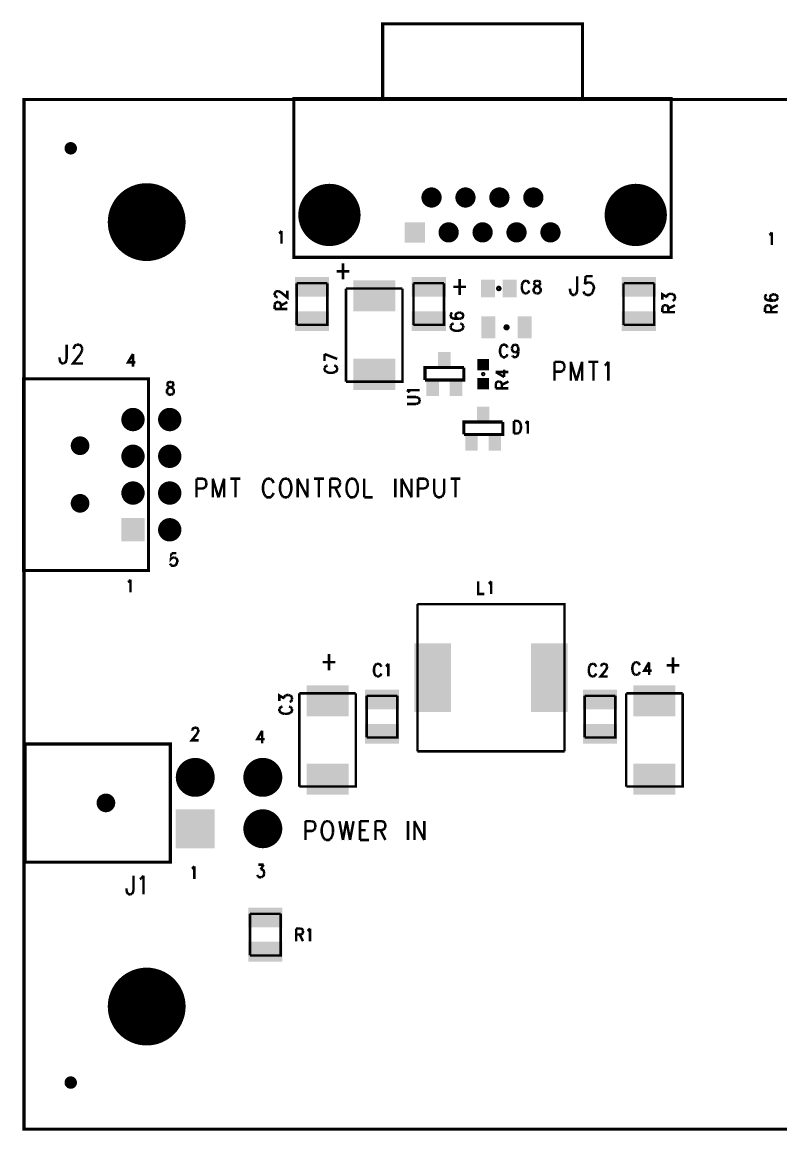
# Model space of a CAD drawing. Extents: x 8 to 19.8, y 7.5 to 11.6.
# Drawn here: x 7.994 to 10.431, y 7.995 to 11.555 of the extents above; entities that cross this region are included whole.
import ezdxf

# ---------------------------------------------------------------- set-up
doc = ezdxf.new("R2010")
doc.units = 0
doc.layers.get('0').update_dxf_attribs({"linetype": 'CONTINUOUS'})
doc.layers.add('ASSEMBLY_PHO', color=7, linetype='CONTINUOUS')

# ---------------------------------------------------------------- blocks, each defined once
blk = doc.blocks.new('SQUARE_3')
blk.add_solid([(-0.0375, -0.0375), (-0.0375, 0.0375), (0.0375, -0.0375), (0.0375, 0.0375)])
blk = doc.blocks.new('ROUND_4')
at = {"const_width": 0.0375}
blk.add_lwpolyline([(-0.01875, 0, 1), (0.01875, 0, 1)], format="xyb", close=True, dxfattribs=at)
blk = doc.blocks.new('ROUND_5')
at = {"const_width": 0.0325}
blk.add_lwpolyline([(-0.01625, 0, 1), (0.01625, 0, 1)], format="xyb", close=True, dxfattribs=at)
blk = doc.blocks.new('ROUND_6')
at = {"const_width": 0.03}
blk.add_lwpolyline([(-0.015, 0, 1), (0.015, 0, 1)], format="xyb", close=True, dxfattribs=at)
blk = doc.blocks.new('SQUARE_9')
blk.add_solid([(-0.0325, -0.0325), (-0.0325, 0.0325), (0.0325, -0.0325), (0.0325, 0.0325)])
blk = doc.blocks.new('ROUND_14')
at = {"const_width": 0.0625}
blk.add_lwpolyline([(-0.03125, 0, 1), (0.03125, 0, 1)], format="xyb", close=True, dxfattribs=at)
blk = doc.blocks.new('ROUND_17')
at = {"const_width": 0.1}
blk.add_lwpolyline([(-0.05, 0, 1), (0.05, 0, 1)], format="xyb", close=True, dxfattribs=at)
blk = doc.blocks.new('ROUND_25')
at = {"const_width": 0.02}
blk.add_lwpolyline([(-0.01, 0, 1), (0.01, 0, 1)], format="xyb", close=True, dxfattribs=at)
blk = doc.blocks.new('RECTANGLE_65')
blk.add_solid([(-0.0225, -0.0355), (-0.0225, 0.0355), (0.0225, -0.0355), (0.0225, 0.0355)])
blk = doc.blocks.new('RECTANGLE_70')
blk.add_solid([(-0.02, -0.0275), (-0.02, 0.0275), (0.02, -0.0275), (0.02, 0.0275)])
blk = doc.blocks.new('RECTANGLE_88')
blk.add_solid([(-0.019, -0.018), (-0.019, 0.018), (0.019, -0.018), (0.019, 0.018)])
blk = doc.blocks.new('RECTANGLE_137')
blk.add_solid([(-0.0675, -0.05), (-0.0675, 0.05), (0.0675, -0.05), (0.0675, 0.05)])
blk = doc.blocks.new('RECTANGLE_139')
blk.add_solid([(-0.0225, -0.0285), (-0.0225, 0.0285), (0.0225, -0.0285), (0.0225, 0.0285)])
blk = doc.blocks.new('RECTANGLE_163')
blk.add_solid([(-0.055, -0.032), (-0.055, 0.032), (0.055, -0.032), (0.055, 0.032)])
blk = doc.blocks.new('ROUND_184')
at = {"const_width": 0.125}
blk.add_lwpolyline([(-0.0625, 0, 1), (0.0625, 0, 1)], format="xyb", close=True, dxfattribs=at)
blk = doc.blocks.new('SQUARE_191')
blk.add_solid([(-0.0625, -0.0625), (-0.0625, 0.0625), (0.0625, -0.0625), (0.0625, 0.0625)])
blk = doc.blocks.new('RECTANGLE_195')
blk.add_solid([(-0.059, -0.11), (-0.059, 0.11), (0.059, -0.11), (0.059, 0.11)])

msp = doc.modelspace()

# ---------------------------------------------------------------- linework, layer by layer
at = {"layer": 'ASSEMBLY_PHO'}
for points, const_width in [([(9.152, 11.31), (9.152, 11.55), (9.794, 11.55), (9.794, 11.31)], 0.01), ([(8, 8), (19.811, 8), (19.811, 11.307), (8, 11.307), (8, 8)], 0.01), ([(8.867, 10.8), (8.867, 11.31), (10.079, 11.31), (10.079, 10.8), (8.867, 10.8)], 0.01), ([(8.819, 10.87693), (8.82218, 10.87887)], 0.008), ([(8.82218, 10.87887), (8.82695, 10.88468)], 0.008), ([(8.82695, 10.88468), (8.82695, 10.844)], 0.008), ([(10.394, 10.87193), (10.39718, 10.87387)], 0.008), ([(10.39718, 10.87387), (10.40195, 10.87968)], 0.008), ([(10.40195, 10.87968), (10.40195, 10.839)], 0.008), ([(9.004, 10.75487), (9.0449, 10.75487)], 0.008), ([(9.02445, 10.78075), (9.02445, 10.729)], 0.008), ([(8.87578, 10.58307), (8.87578, 10.71692)], 0.008), ([(8.87578, 10.71692), (8.97421, 10.71692)], 0.008), ([(8.97421, 10.71692), (8.97421, 10.58307), (8.87578, 10.58307)], 0.008), ([(9.25078, 10.58307), (9.25078, 10.71692)], 0.008), ([(9.25078, 10.71692), (9.34921, 10.71692)], 0.008), ([(9.34921, 10.71692), (9.34921, 10.58307), (9.25078, 10.58307)], 0.008), ([(9.39945, 10.73075), (9.39945, 10.679)], 0.008), ([(9.60218, 10.71887), (9.60059, 10.715), (9.599, 10.70918)], 0.008), ([(9.60854, 10.72468), (9.60536, 10.72275), (9.60218, 10.71887)], 0.008), ([(9.6149, 10.72468), (9.60854, 10.72468)], 0.008), ([(9.62127, 10.71887), (9.61809, 10.72275), (9.6149, 10.72468)], 0.008), ([(9.62286, 10.715), (9.62127, 10.71887)], 0.008), ([(9.64513, 10.72468), (9.64036, 10.72275), (9.63877, 10.71887)], 0.008), ([(9.63877, 10.71887), (9.63877, 10.715), (9.64036, 10.71112)], 0.008), ([(9.6515, 10.72468), (9.64513, 10.72468)], 0.008), ([(9.65786, 10.71887), (9.65627, 10.72275), (9.6515, 10.72468)], 0.008), ([(9.65627, 10.71112), (9.65786, 10.715), (9.65786, 10.71887)], 0.008), ([(9.77672, 10.73937), (9.77672, 10.69337)], 0.008), ([(9.804, 10.73937), (9.80172, 10.7135)], 0.008), ([(9.80172, 10.7135), (9.804, 10.71637)], 0.008), ([(9.82672, 10.73937), (9.804, 10.73937)], 0.008), ([(9.804, 10.71637), (9.81081, 10.71925)], 0.008), ([(9.81081, 10.71925), (9.81763, 10.71925)], 0.008), ([(9.81763, 10.71925), (9.82445, 10.71637)], 0.008), ([(9.82445, 10.71637), (9.829, 10.71062)], 0.008), ([(9.92578, 10.58307), (9.92578, 10.71692)], 0.008), ([(9.92578, 10.71692), (10.02421, 10.71692)], 0.008), ([(10.02421, 10.71692), (10.02421, 10.58307), (9.92578, 10.58307)], 0.008), ([(8.80531, 10.6849), (8.80725, 10.68809), (8.80918, 10.68968)], 0.008), ([(8.80531, 10.67854), (8.80531, 10.6849)], 0.008), ([(8.80918, 10.67377), (8.80725, 10.67536), (8.80531, 10.67854)], 0.008), ([(8.80918, 10.68968), (8.81306, 10.69127), (8.81693, 10.69127)], 0.008), ([(8.81693, 10.69127), (8.82081, 10.68968), (8.82662, 10.6865)], 0.008), ([(8.82662, 10.6865), (8.846, 10.67059), (8.846, 10.69286)], 0.008), ([(9.21555, 10.6996), (9.21555, 10.40039), (9.03444, 10.40039)], 0.008), ([(9.03444, 10.40039), (9.03444, 10.6996)], 0.008), ([(9.03444, 10.6996), (9.21555, 10.6996)], 0.008), ([(9.379, 10.70487), (9.4199, 10.70487)], 0.008), ([(9.599, 10.70918), (9.599, 10.6995), (9.60059, 10.69368)], 0.008), ([(9.60059, 10.69368), (9.60218, 10.68981), (9.60536, 10.68593)], 0.008), ([(9.60536, 10.68593), (9.60854, 10.684)], 0.008), ([(9.60854, 10.684), (9.6149, 10.684)], 0.008), ([(9.6149, 10.684), (9.61809, 10.68593)], 0.008), ([(9.61809, 10.68593), (9.62127, 10.68981), (9.62286, 10.69368)], 0.008), ([(9.63877, 10.68787), (9.63718, 10.69175), (9.63718, 10.69756), (9.63877, 10.70143)], 0.008), ([(9.63877, 10.70143), (9.64195, 10.70531), (9.64672, 10.70725)], 0.008), ([(9.64036, 10.68593), (9.63877, 10.68787)], 0.008), ([(9.64036, 10.71112), (9.64354, 10.70918)], 0.008), ([(9.64513, 10.684), (9.64036, 10.68593)], 0.008), ([(9.64354, 10.70918), (9.6499, 10.70725)], 0.008), ([(9.65627, 10.68593), (9.6515, 10.684), (9.64513, 10.684)], 0.008), ([(9.64672, 10.70725), (9.65309, 10.70918)], 0.008), ([(9.6499, 10.70725), (9.65468, 10.70531), (9.65786, 10.70143)], 0.008), ([(9.65309, 10.70918), (9.65627, 10.71112)], 0.008), ([(9.65786, 10.68787), (9.65627, 10.68593)], 0.008), ([(9.65786, 10.70143), (9.65945, 10.69756), (9.65945, 10.69175), (9.65786, 10.68787)], 0.008), ([(9.754, 10.69337), (9.754, 10.69912)], 0.008), ([(9.75854, 10.68187), (9.75627, 10.68475), (9.754, 10.69337)], 0.008), ([(9.76763, 10.679), (9.76309, 10.679), (9.75854, 10.68187)], 0.008), ([(9.77218, 10.68187), (9.76763, 10.679)], 0.008), ([(9.77672, 10.69337), (9.77445, 10.68475), (9.77218, 10.68187)], 0.008), ([(9.80172, 10.68187), (9.79945, 10.68475), (9.79718, 10.6905)], 0.008), ([(9.80854, 10.679), (9.80172, 10.68187)], 0.008), ([(9.82218, 10.68187), (9.81536, 10.679), (9.80854, 10.679)], 0.008), ([(9.82672, 10.68762), (9.82218, 10.68187)], 0.008), ([(9.829, 10.71062), (9.83127, 10.702), (9.829, 10.69625), (9.82672, 10.68762)], 0.008), ([(10.05031, 10.66377), (10.05031, 10.68127), (10.06581, 10.67172)], 0.008), ([(10.06581, 10.67172), (10.06581, 10.6765), (10.06775, 10.67968), (10.06968, 10.68127)], 0.008), ([(10.06968, 10.68127), (10.0755, 10.68286), (10.07937, 10.68286)], 0.008), ([(10.07937, 10.68286), (10.08518, 10.68127)], 0.008), ([(10.08518, 10.68127), (10.08906, 10.67809), (10.091, 10.67331)], 0.008), ([(10.38612, 10.67968), (10.38225, 10.67809), (10.38031, 10.67331)], 0.008), ([(10.40162, 10.67968), (10.39775, 10.6765), (10.39581, 10.67172)], 0.008), ([(10.40743, 10.68127), (10.40162, 10.67968)], 0.008), ([(10.40937, 10.68127), (10.40743, 10.68127)], 0.008), ([(10.41518, 10.67968), (10.40937, 10.68127)], 0.008), ([(10.421, 10.67172), (10.41906, 10.6765), (10.41518, 10.67968)], 0.008), ([(8.80531, 10.64831), (8.80725, 10.65309), (8.80918, 10.65468)], 0.008), ([(8.80531, 10.634), (8.80531, 10.64831)], 0.008), ([(8.815, 10.67218), (8.81306, 10.67218), (8.80918, 10.67377)], 0.008), ([(8.80918, 10.65468), (8.81306, 10.65627), (8.81693, 10.65627)], 0.008), ([(8.81693, 10.65627), (8.82081, 10.65468), (8.82275, 10.65309), (8.82468, 10.64831)], 0.008), ([(8.82468, 10.64513), (8.846, 10.65627)], 0.008), ([(8.82468, 10.64831), (8.82468, 10.634)], 0.008), ([(10.05031, 10.63831), (10.05225, 10.64309), (10.05418, 10.64468)], 0.008), ([(10.05418, 10.64468), (10.05806, 10.64627), (10.06193, 10.64627)], 0.008), ([(10.06193, 10.64627), (10.06581, 10.64468), (10.06775, 10.64309), (10.06968, 10.63831)], 0.008), ([(10.06968, 10.63513), (10.091, 10.64627)], 0.008), ([(10.08712, 10.66218), (10.08325, 10.66059)], 0.008), ([(10.091, 10.66854), (10.08906, 10.66377), (10.08712, 10.66218)], 0.008), ([(10.091, 10.67331), (10.091, 10.66854)], 0.008), ([(10.38031, 10.67331), (10.38031, 10.67013)], 0.008), ([(10.38031, 10.67013), (10.38225, 10.66536), (10.38806, 10.66218), (10.39775, 10.66059), (10.40743, 10.66059)], 0.008), ([(10.38031, 10.63831), (10.38225, 10.64309), (10.38418, 10.64468)], 0.008), ([(10.38418, 10.64468), (10.38806, 10.64627), (10.39193, 10.64627)], 0.008), ([(10.39193, 10.64627), (10.39581, 10.64468), (10.39775, 10.64309), (10.39968, 10.63831)], 0.008), ([(10.39581, 10.67172), (10.39581, 10.67013)], 0.008), ([(10.39581, 10.67013), (10.39775, 10.66536), (10.40162, 10.66218)], 0.008), ([(10.39968, 10.63513), (10.421, 10.64627)], 0.008), ([(10.40162, 10.66218), (10.40743, 10.66059)], 0.008), ([(10.40743, 10.66059), (10.41518, 10.66218)], 0.008), ([(10.41518, 10.66218), (10.41906, 10.66536), (10.421, 10.67013)], 0.008), ([(10.421, 10.67013), (10.421, 10.67172)], 0.008), ([(8.80531, 10.634), (8.846, 10.634)], 0.008), ([(9.37612, 10.62127), (9.37225, 10.61968), (9.37031, 10.6149)], 0.008), ([(9.37031, 10.6149), (9.37031, 10.61172)], 0.008), ([(9.37031, 10.61172), (9.37225, 10.60695), (9.37806, 10.60377), (9.38775, 10.60218), (9.39743, 10.60218)], 0.008), ([(9.39162, 10.62127), (9.38775, 10.61809), (9.38581, 10.61331)], 0.008), ([(9.38581, 10.61331), (9.38581, 10.61172)], 0.008), ([(9.38581, 10.61172), (9.38775, 10.60695), (9.39162, 10.60377)], 0.008), ([(9.39743, 10.62286), (9.39162, 10.62127)], 0.008), ([(9.39937, 10.62286), (9.39743, 10.62286)], 0.008), ([(9.40518, 10.62127), (9.39937, 10.62286)], 0.008), ([(9.411, 10.61331), (9.40906, 10.61809), (9.40518, 10.62127)], 0.008), ([(9.40518, 10.60377), (9.40906, 10.60695), (9.411, 10.61172)], 0.008), ([(9.411, 10.61172), (9.411, 10.61331)], 0.008), ([(10.05031, 10.624), (10.05031, 10.63831)], 0.008), ([(10.05031, 10.624), (10.091, 10.624)], 0.008), ([(10.06968, 10.63831), (10.06968, 10.624)], 0.008), ([(10.38031, 10.624), (10.38031, 10.63831)], 0.008), ([(10.38031, 10.624), (10.421, 10.624)], 0.008), ([(10.39968, 10.63831), (10.39968, 10.624)], 0.008), ([(9.37612, 10.58627), (9.37225, 10.58309), (9.37031, 10.5799)], 0.008), ([(9.37031, 10.5799), (9.37031, 10.57354)], 0.008), ([(9.37031, 10.57354), (9.37225, 10.57036), (9.37612, 10.56718)], 0.008), ([(9.38, 10.58786), (9.37612, 10.58627)], 0.008), ([(9.39162, 10.60377), (9.39743, 10.60218)], 0.008), ([(9.39743, 10.60218), (9.40518, 10.60377)], 0.008), ([(9.40518, 10.58627), (9.40131, 10.58786)], 0.008), ([(9.411, 10.5799), (9.40906, 10.58309), (9.40518, 10.58627)], 0.008), ([(9.40518, 10.56718), (9.40906, 10.57036), (9.411, 10.57354)], 0.008), ([(9.411, 10.57354), (9.411, 10.5799)], 0.008), ([(9.37612, 10.56718), (9.38, 10.56559), (9.38581, 10.564), (9.3955, 10.564), (9.40131, 10.56559), (9.40518, 10.56718)], 0.008), ([(8.13672, 10.51937), (8.13672, 10.47337)], 0.008), ([(8.15945, 10.50787), (8.16172, 10.51362)], 0.008), ([(8.15945, 10.505), (8.15945, 10.50787)], 0.008), ([(8.16172, 10.51362), (8.164, 10.5165), (8.16854, 10.51937)], 0.008), ([(8.16854, 10.51937), (8.17763, 10.51937)], 0.008), ([(8.17763, 10.51937), (8.18218, 10.5165), (8.18445, 10.51362)], 0.008), ([(8.18445, 10.51362), (8.18672, 10.50787)], 0.008), ([(8.18672, 10.50212), (8.18445, 10.49637)], 0.008), ([(8.18672, 10.50787), (8.18672, 10.50212)], 0.008), ([(9.53218, 10.51387), (9.53059, 10.51), (9.529, 10.50418)], 0.008), ([(9.529, 10.50418), (9.529, 10.4945), (9.53059, 10.48868)], 0.008), ([(9.53854, 10.51968), (9.53536, 10.51775), (9.53218, 10.51387)], 0.008), ([(9.5449, 10.51968), (9.53854, 10.51968)], 0.008), ([(9.55127, 10.51387), (9.54809, 10.51775), (9.5449, 10.51968)], 0.008), ([(9.55286, 10.51), (9.55127, 10.51387)], 0.008), ([(9.56718, 10.50612), (9.56718, 10.50806), (9.56877, 10.51387)], 0.008), ([(9.57195, 10.49643), (9.56877, 10.50031), (9.56718, 10.50612)], 0.008), ([(9.56877, 10.51387), (9.57195, 10.51775), (9.57672, 10.51968)], 0.008), ([(9.57672, 10.51968), (9.57831, 10.51968)], 0.008), ([(9.57831, 10.51968), (9.58309, 10.51775), (9.58627, 10.51387)], 0.008), ([(9.58786, 10.50612), (9.58627, 10.50031), (9.58309, 10.49643)], 0.008), ([(9.58627, 10.51387), (9.58786, 10.50612)], 0.008), ([(9.58786, 10.50612), (9.58786, 10.49643)], 0.008), ([(8.114, 10.47337), (8.114, 10.47912)], 0.008), ([(8.11854, 10.46187), (8.11627, 10.46475), (8.114, 10.47337)], 0.008), ([(8.13672, 10.47337), (8.13445, 10.46475), (8.13218, 10.46187)], 0.008), ([(8.1799, 10.48775), (8.15718, 10.459), (8.189, 10.459)], 0.008), ([(8.18445, 10.49637), (8.1799, 10.48775)], 0.008), ([(8.3499, 10.48968), (8.334, 10.46256), (8.35786, 10.46256)], 0.008), ([(8.3499, 10.48968), (8.3499, 10.449)], 0.008), ([(8.96531, 10.48945), (9.006, 10.47354)], 0.008), ([(8.96531, 10.46718), (8.96531, 10.48945)], 0.008), ([(9.53059, 10.48868), (9.53218, 10.48481), (9.53536, 10.48093)], 0.008), ([(9.53536, 10.48093), (9.53854, 10.479)], 0.008), ([(9.53854, 10.479), (9.5449, 10.479)], 0.008), ([(9.5449, 10.479), (9.54809, 10.48093)], 0.008), ([(9.54809, 10.48093), (9.55127, 10.48481), (9.55286, 10.48868)], 0.008), ([(9.57036, 10.48093), (9.56877, 10.48481)], 0.008), ([(9.57513, 10.479), (9.57036, 10.48093)], 0.008), ([(9.57672, 10.4945), (9.57195, 10.49643)], 0.008), ([(9.57831, 10.479), (9.57513, 10.479)], 0.008), ([(9.57831, 10.4945), (9.57672, 10.4945)], 0.008), ([(9.58309, 10.49643), (9.57831, 10.4945)], 0.008), ([(9.58309, 10.48093), (9.57831, 10.479)], 0.008), ([(9.58786, 10.49643), (9.58627, 10.48675), (9.58309, 10.48093)], 0.008), ([(9.704, 10.46437), (9.704, 10.404)], 0.008), ([(9.704, 10.46437), (9.72445, 10.46437)], 0.008), ([(9.72445, 10.46437), (9.73127, 10.4615), (9.73354, 10.45862)], 0.008), ([(9.75627, 10.46437), (9.75627, 10.404)], 0.008), ([(9.75627, 10.46437), (9.77445, 10.404)], 0.008), ([(9.79263, 10.46437), (9.77445, 10.404)], 0.008), ([(9.79263, 10.46437), (9.79263, 10.404)], 0.008), ([(9.81309, 10.46437), (9.8449, 10.46437)], 0.008), ([(9.829, 10.46437), (9.829, 10.404)], 0.008), ([(9.8699, 10.45575), (9.87672, 10.46437)], 0.008), ([(9.87672, 10.46437), (9.87672, 10.404)], 0.008), ([(8.12763, 10.459), (8.12309, 10.459), (8.11854, 10.46187)], 0.008), ([(8.13218, 10.46187), (8.12763, 10.459)], 0.008), ([(8.97112, 10.45127), (8.96725, 10.44809), (8.96531, 10.4449)], 0.008), ([(8.96531, 10.4449), (8.96531, 10.43854)], 0.008), ([(8.96531, 10.43854), (8.96725, 10.43536), (8.97112, 10.43218)], 0.008), ([(8.975, 10.45286), (8.97112, 10.45127)], 0.008), ([(8.97112, 10.43218), (8.975, 10.43059), (8.98081, 10.429), (8.9905, 10.429), (8.99631, 10.43059), (9.00018, 10.43218)], 0.008), ([(9.00018, 10.45127), (8.99631, 10.45286)], 0.008), ([(9.006, 10.4449), (9.00406, 10.44809), (9.00018, 10.45127)], 0.008), ([(9.00018, 10.43218), (9.00406, 10.43536), (9.006, 10.43854)], 0.008), ([(9.006, 10.43854), (9.006, 10.4449)], 0.008), ([(9.288, 10.406), (9.288, 10.446), (9.318, 10.446)], 0.01), ([(9.288, 10.446), (9.413, 10.446)], 0.01), ([(9.288, 10.406), (9.413, 10.406), (9.413, 10.446)], 0.01), ([(9.51531, 10.4315), (9.54243, 10.41559)], 0.008), ([(9.51531, 10.4315), (9.556, 10.4315)], 0.008), ([(9.54243, 10.41559), (9.54243, 10.43945)], 0.008), ([(9.73127, 10.43562), (9.72445, 10.43275), (9.704, 10.43275)], 0.008), ([(9.73354, 10.4385), (9.73127, 10.43562)], 0.008), ([(9.73354, 10.45862), (9.73581, 10.45287)], 0.008), ([(9.73581, 10.44425), (9.73354, 10.4385)], 0.008), ([(9.73581, 10.45287), (9.73581, 10.44425)], 0.008), ([(9.86536, 10.45287), (9.8699, 10.45575)], 0.008), ([(8.4, 9.794), (7.999, 9.794), (7.999, 10.41), (8.4, 10.41), (8.4, 9.794)], 0.01), ([(8.46695, 10.39968), (8.46218, 10.39775), (8.46059, 10.39387)], 0.008), ([(8.46059, 10.39387), (8.46059, 10.39), (8.46218, 10.38612)], 0.008), ([(8.47331, 10.39968), (8.46695, 10.39968)], 0.008), ([(8.47968, 10.39387), (8.47809, 10.39775), (8.47331, 10.39968)], 0.008), ([(8.47809, 10.38612), (8.47968, 10.39), (8.47968, 10.39387)], 0.008), ([(9.51531, 10.39331), (9.51725, 10.39809), (9.51918, 10.39968)], 0.008), ([(9.51531, 10.379), (9.51531, 10.39331)], 0.008), ([(9.51918, 10.39968), (9.52306, 10.40127), (9.52693, 10.40127)], 0.008), ([(9.52693, 10.40127), (9.53081, 10.39968), (9.53275, 10.39809), (9.53468, 10.39331)], 0.008), ([(9.53468, 10.39013), (9.556, 10.40127)], 0.008), ([(9.53468, 10.39331), (9.53468, 10.379)], 0.008), ([(8.46059, 10.36287), (8.459, 10.36675), (8.459, 10.37256), (8.46059, 10.37643)], 0.008), ([(8.46059, 10.37643), (8.46377, 10.38031), (8.46854, 10.38225)], 0.008), ([(8.46218, 10.36093), (8.46059, 10.36287)], 0.008), ([(8.46218, 10.38612), (8.46536, 10.38418)], 0.008), ([(8.47331, 10.359), (8.46695, 10.359), (8.46218, 10.36093)], 0.008), ([(8.46536, 10.38418), (8.47172, 10.38225)], 0.008), ([(8.46854, 10.38225), (8.4749, 10.38418)], 0.008), ([(8.47172, 10.38225), (8.4765, 10.38031), (8.47968, 10.37643)], 0.008), ([(8.47809, 10.36093), (8.47331, 10.359)], 0.008), ([(8.4749, 10.38418), (8.47809, 10.38612)], 0.008), ([(8.47968, 10.36287), (8.47809, 10.36093)], 0.008), ([(8.47968, 10.37643), (8.48127, 10.37256), (8.48127, 10.36675), (8.47968, 10.36287)], 0.008), ([(9.23612, 10.36877), (9.23031, 10.37354)], 0.008), ([(9.23031, 10.37354), (9.271, 10.37354)], 0.008), ([(9.23806, 10.36559), (9.23612, 10.36877)], 0.008), ([(9.51531, 10.379), (9.556, 10.379)], 0.008), ([(9.25937, 10.35127), (9.23031, 10.35127)], 0.008), ([(9.23031, 10.329), (9.25937, 10.329)], 0.008), ([(9.26518, 10.34968), (9.25937, 10.35127)], 0.008), ([(9.25937, 10.329), (9.26518, 10.33059)], 0.008), ([(9.271, 10.34172), (9.26906, 10.3465), (9.26518, 10.34968)], 0.008), ([(9.26518, 10.33059), (9.26906, 10.33377), (9.271, 10.33854)], 0.008), ([(9.271, 10.33854), (9.271, 10.34172)], 0.008), ([(9.413, 10.231), (9.413, 10.271), (9.443, 10.271)], 0.01), ([(9.413, 10.271), (9.538, 10.271)], 0.01), ([(9.413, 10.231), (9.538, 10.231), (9.538, 10.271)], 0.01), ([(9.574, 10.27468), (9.574, 10.234)], 0.008), ([(9.574, 10.27468), (9.58513, 10.27468)], 0.008), ([(9.58513, 10.27468), (9.5899, 10.27275)], 0.008), ([(9.5899, 10.27275), (9.59309, 10.26887)], 0.008), ([(9.59309, 10.26887), (9.59468, 10.265), (9.59627, 10.25918)], 0.008), ([(9.59627, 10.25918), (9.59627, 10.2495), (9.59468, 10.24368)], 0.008), ([(9.61059, 10.26693), (9.61377, 10.26887)], 0.008), ([(9.61377, 10.26887), (9.61854, 10.27468)], 0.008), ([(9.61854, 10.27468), (9.61854, 10.234)], 0.008), ([(9.58513, 10.234), (9.574, 10.234)], 0.008), ([(9.5899, 10.23593), (9.58513, 10.234)], 0.008), ([(9.59468, 10.24368), (9.59309, 10.23981), (9.5899, 10.23593)], 0.008), ([(8.554, 10.08937), (8.554, 10.029)], 0.008), ([(8.554, 10.08937), (8.57445, 10.08937)], 0.008), ([(8.57445, 10.08937), (8.58127, 10.0865), (8.58354, 10.08362)], 0.008), ([(8.58354, 10.08362), (8.58581, 10.07787)], 0.008), ([(8.58581, 10.07787), (8.58581, 10.06925)], 0.008), ([(8.60627, 10.08937), (8.60627, 10.029)], 0.008), ([(8.60627, 10.08937), (8.62445, 10.029)], 0.008), ([(8.64263, 10.08937), (8.62445, 10.029)], 0.008), ([(8.64263, 10.08937), (8.64263, 10.029)], 0.008), ([(8.66309, 10.08937), (8.6949, 10.08937)], 0.008), ([(8.679, 10.08937), (8.679, 10.029)], 0.008), ([(8.7699, 10.075), (8.76763, 10.06637)], 0.008), ([(8.77672, 10.0865), (8.77218, 10.08075), (8.7699, 10.075)], 0.008), ([(8.78127, 10.08937), (8.77672, 10.0865)], 0.008), ([(8.79036, 10.08937), (8.78127, 10.08937)], 0.008), ([(8.7949, 10.0865), (8.79036, 10.08937)], 0.008), ([(8.80172, 10.075), (8.79945, 10.08075), (8.7949, 10.0865)], 0.008), ([(8.82672, 10.08075), (8.82445, 10.075), (8.82218, 10.06637)], 0.008), ([(8.83581, 10.08937), (8.83127, 10.0865), (8.82672, 10.08075)], 0.008), ([(8.8449, 10.08937), (8.83581, 10.08937)], 0.008), ([(8.85854, 10.06637), (8.85627, 10.075), (8.854, 10.08075), (8.84945, 10.0865), (8.8449, 10.08937)], 0.008), ([(8.879, 10.08937), (8.879, 10.029)], 0.008), ([(8.879, 10.08937), (8.91081, 10.029)], 0.008), ([(8.91081, 10.08937), (8.91081, 10.029)], 0.008), ([(8.93127, 10.08937), (8.96309, 10.08937)], 0.008), ([(8.94718, 10.08937), (8.94718, 10.029)], 0.008), ([(8.98354, 10.08937), (8.98354, 10.029)], 0.008), ([(8.98354, 10.08937), (9.004, 10.08937)], 0.008), ([(9.004, 10.08937), (9.01081, 10.0865)], 0.008), ([(9.01081, 10.0865), (9.01309, 10.08362)], 0.008), ([(9.01309, 10.08362), (9.01536, 10.07787)], 0.008), ([(9.01536, 10.07212), (9.01309, 10.06637)], 0.008), ([(9.01536, 10.07787), (9.01536, 10.07212)], 0.008), ([(9.0449, 10.0865), (9.04036, 10.08075), (9.03809, 10.075), (9.03581, 10.06637)], 0.008), ([(9.04945, 10.08937), (9.0449, 10.0865)], 0.008), ([(9.05854, 10.08937), (9.04945, 10.08937)], 0.008), ([(9.06763, 10.08075), (9.06309, 10.0865), (9.05854, 10.08937)], 0.008), ([(9.0699, 10.075), (9.06763, 10.08075)], 0.008), ([(9.07218, 10.06637), (9.0699, 10.075)], 0.008), ([(9.09263, 10.08937), (9.09263, 10.029)], 0.008), ([(9.19263, 10.08937), (9.19263, 10.029)], 0.008), ([(9.21309, 10.08937), (9.21309, 10.029)], 0.008), ([(9.21309, 10.08937), (9.2449, 10.029)], 0.008), ([(9.2449, 10.08937), (9.2449, 10.029)], 0.008), ([(9.26536, 10.08937), (9.26536, 10.029)], 0.008), ([(9.26536, 10.08937), (9.28581, 10.08937)], 0.008), ([(9.28581, 10.08937), (9.29263, 10.0865)], 0.008), ([(9.29263, 10.0865), (9.2949, 10.08362)], 0.008), ([(9.2949, 10.08362), (9.29718, 10.07787)], 0.008), ([(9.29718, 10.07787), (9.29718, 10.06925), (9.2949, 10.0635)], 0.008), ([(9.31763, 10.08937), (9.31763, 10.04625)], 0.008), ([(9.34718, 10.03762), (9.34945, 10.04625), (9.34945, 10.08937)], 0.008), ([(9.3699, 10.08937), (9.40172, 10.08937)], 0.008), ([(9.38581, 10.08937), (9.38581, 10.029)], 0.008), ([(8.58127, 10.06062), (8.57445, 10.05775), (8.554, 10.05775)], 0.008), ([(8.58354, 10.0635), (8.58127, 10.06062)], 0.008), ([(8.58581, 10.06925), (8.58354, 10.0635)], 0.008), ([(8.76763, 10.06637), (8.76763, 10.052)], 0.008), ([(8.76763, 10.052), (8.7699, 10.04337)], 0.008), ([(8.7699, 10.04337), (8.77218, 10.03762)], 0.008), ([(8.77218, 10.03762), (8.77672, 10.03187)], 0.008), ([(8.7949, 10.03187), (8.79945, 10.03762)], 0.008), ([(8.79945, 10.03762), (8.80172, 10.04337)], 0.008), ([(8.82218, 10.06637), (8.82218, 10.052), (8.82445, 10.04337)], 0.008), ([(8.82445, 10.04337), (8.82672, 10.03762)], 0.008), ([(8.82672, 10.03762), (8.83127, 10.03187)], 0.008), ([(8.84945, 10.03187), (8.854, 10.03762)], 0.008), ([(8.854, 10.03762), (8.85627, 10.04337)], 0.008), ([(8.85627, 10.04337), (8.85854, 10.052)], 0.008), ([(8.85854, 10.052), (8.85854, 10.06637)], 0.008), ([(9.004, 10.06062), (8.98354, 10.06062)], 0.008), ([(8.99945, 10.06062), (9.01536, 10.029)], 0.008), ([(9.01081, 10.0635), (9.004, 10.06062)], 0.008), ([(9.01309, 10.06637), (9.01081, 10.0635)], 0.008), ([(9.03581, 10.06637), (9.03581, 10.052)], 0.008), ([(9.03581, 10.052), (9.03809, 10.04337)], 0.008), ([(9.03809, 10.04337), (9.04036, 10.03762)], 0.008), ([(9.04036, 10.03762), (9.0449, 10.03187)], 0.008), ([(9.06309, 10.03187), (9.06763, 10.03762)], 0.008), ([(9.06763, 10.03762), (9.0699, 10.04337)], 0.008), ([(9.0699, 10.04337), (9.07218, 10.052), (9.07218, 10.06637)], 0.008), ([(9.28581, 10.05775), (9.26536, 10.05775)], 0.008), ([(9.29263, 10.06062), (9.28581, 10.05775)], 0.008), ([(9.2949, 10.0635), (9.29263, 10.06062)], 0.008), ([(9.31763, 10.04625), (9.3199, 10.03762)], 0.008), ([(9.3199, 10.03762), (9.32445, 10.03187)], 0.008), ([(9.34263, 10.03187), (9.34718, 10.03762)], 0.008), ([(8.77672, 10.03187), (8.78127, 10.029), (8.79036, 10.029), (8.7949, 10.03187)], 0.008), ([(8.83127, 10.03187), (8.83581, 10.029)], 0.008), ([(8.83581, 10.029), (8.8449, 10.029)], 0.008), ([(8.8449, 10.029), (8.84945, 10.03187)], 0.008), ([(9.0449, 10.03187), (9.04945, 10.029), (9.05854, 10.029)], 0.008), ([(9.05854, 10.029), (9.06309, 10.03187)], 0.008), ([(9.09263, 10.029), (9.1199, 10.029)], 0.008), ([(9.32445, 10.03187), (9.33127, 10.029), (9.33581, 10.029)], 0.008), ([(9.33581, 10.029), (9.34263, 10.03187)], 0.008), ([(8.47377, 9.84968), (8.47218, 9.83225), (8.47377, 9.83418)], 0.008), ([(8.48968, 9.84968), (8.47377, 9.84968)], 0.008), ([(8.47377, 9.83418), (8.47854, 9.83612)], 0.008), ([(8.47854, 9.83612), (8.48331, 9.83612)], 0.008), ([(8.48331, 9.83612), (8.48809, 9.83418)], 0.008), ([(8.48809, 9.83418), (8.49127, 9.83031), (8.49286, 9.8245), (8.49127, 9.82062)], 0.008), ([(8.47059, 9.81287), (8.469, 9.81675)], 0.008), ([(8.47218, 9.81093), (8.47059, 9.81287)], 0.008), ([(8.48172, 9.809), (8.47695, 9.809), (8.47218, 9.81093)], 0.008), ([(8.4865, 9.81093), (8.48172, 9.809)], 0.008), ([(8.49127, 9.82062), (8.48968, 9.81481), (8.4865, 9.81093)], 0.008), ([(8.334, 9.75693), (8.33718, 9.75887)], 0.008), ([(8.33718, 9.75887), (8.34195, 9.76468)], 0.008), ([(8.34195, 9.76468), (8.34195, 9.724)], 0.008), ([(9.459, 9.75968), (9.459, 9.719), (9.47809, 9.719)], 0.008), ([(9.4924, 9.75193), (9.49559, 9.75387)], 0.008), ([(9.49559, 9.75387), (9.50036, 9.75968)], 0.008), ([(9.50036, 9.75968), (9.50036, 9.719)], 0.008), ([(9.26377, 9.68622), (9.73622, 9.68622), (9.73622, 9.21377)], 0.008), ([(9.26377, 9.21377), (9.26377, 9.68622)], 0.008), ([(8.97945, 9.52575), (8.97945, 9.474)], 0.008), ([(10.08445, 9.51575), (10.08445, 9.464)], 0.008), ([(8.959, 9.49987), (8.9999, 9.49987)], 0.008), ([(9.12718, 9.48887), (9.12559, 9.485), (9.124, 9.47918)], 0.008), ([(9.124, 9.47918), (9.124, 9.4695), (9.12559, 9.46368)], 0.008), ([(9.13354, 9.49468), (9.13036, 9.49275), (9.12718, 9.48887)], 0.008), ([(9.1399, 9.49468), (9.13354, 9.49468)], 0.008), ([(9.14627, 9.48887), (9.14309, 9.49275), (9.1399, 9.49468)], 0.008), ([(9.14786, 9.485), (9.14627, 9.48887)], 0.008), ([(9.16218, 9.48693), (9.16536, 9.48887)], 0.008), ([(9.16536, 9.48887), (9.17013, 9.49468)], 0.008), ([(9.17013, 9.49468), (9.17013, 9.454)], 0.008), ([(9.81718, 9.48887), (9.81559, 9.485), (9.814, 9.47918)], 0.008), ([(9.814, 9.47918), (9.814, 9.4695), (9.81559, 9.46368)], 0.008), ([(9.82354, 9.49468), (9.82036, 9.49275), (9.81718, 9.48887)], 0.008), ([(9.8299, 9.49468), (9.82354, 9.49468)], 0.008), ([(9.83627, 9.48887), (9.83309, 9.49275), (9.8299, 9.49468)], 0.008), ([(9.83786, 9.485), (9.83627, 9.48887)], 0.008), ([(9.86809, 9.47337), (9.85218, 9.454), (9.87445, 9.454)], 0.008), ([(9.85377, 9.48693), (9.85536, 9.49081), (9.85695, 9.49275), (9.86013, 9.49468)], 0.008), ([(9.85377, 9.485), (9.85377, 9.48693)], 0.008), ([(9.86013, 9.49468), (9.8665, 9.49468)], 0.008), ([(9.8665, 9.49468), (9.86968, 9.49275), (9.87127, 9.49081), (9.87286, 9.48693)], 0.008), ([(9.87127, 9.47918), (9.86809, 9.47337)], 0.008), ([(9.87286, 9.48693), (9.87286, 9.48306), (9.87127, 9.47918)], 0.008), ([(9.95559, 9.48999), (9.954, 9.48418)], 0.008), ([(9.954, 9.48418), (9.954, 9.47449)], 0.008), ([(9.954, 9.47449), (9.95559, 9.46868)], 0.008), ([(9.96036, 9.49774), (9.95718, 9.49387), (9.95559, 9.48999)], 0.008), ([(9.95559, 9.46868), (9.95718, 9.46481), (9.96036, 9.46093)], 0.008), ([(9.96354, 9.49968), (9.96036, 9.49774)], 0.008), ([(9.9699, 9.49968), (9.96354, 9.49968)], 0.008), ([(9.97309, 9.49774), (9.9699, 9.49968)], 0.008), ([(9.97786, 9.48999), (9.97627, 9.49387), (9.97309, 9.49774)], 0.008), ([(9.97309, 9.46093), (9.97627, 9.46481), (9.97786, 9.46868)], 0.008), ([(10.00809, 9.49968), (9.99218, 9.47256), (10.01604, 9.47256)], 0.008), ([(10.00809, 9.49968), (10.00809, 9.45899)], 0.008), ([(10.064, 9.48987), (10.1049, 9.48987)], 0.008), ([(9.12559, 9.46368), (9.12718, 9.45981), (9.13036, 9.45593)], 0.008), ([(9.13036, 9.45593), (9.13354, 9.454)], 0.008), ([(9.13354, 9.454), (9.1399, 9.454)], 0.008), ([(9.1399, 9.454), (9.14309, 9.45593)], 0.008), ([(9.14309, 9.45593), (9.14627, 9.45981), (9.14786, 9.46368)], 0.008), ([(9.81559, 9.46368), (9.81718, 9.45981), (9.82036, 9.45593)], 0.008), ([(9.82036, 9.45593), (9.82354, 9.454)], 0.008), ([(9.82354, 9.454), (9.8299, 9.454)], 0.008), ([(9.8299, 9.454), (9.83309, 9.45593)], 0.008), ([(9.83309, 9.45593), (9.83627, 9.45981), (9.83786, 9.46368)], 0.008), ([(9.96036, 9.46093), (9.96354, 9.45899)], 0.008), ([(9.96354, 9.45899), (9.9699, 9.45899)], 0.008), ([(9.9699, 9.45899), (9.97309, 9.46093)], 0.008), ([(8.82031, 9.37536), (8.82031, 9.39286), (8.83581, 9.38331)], 0.008), ([(8.83968, 9.39286), (8.8455, 9.39445), (8.84937, 9.39445)], 0.008), ([(8.84937, 9.39445), (8.85518, 9.39286)], 0.008), ([(9.06555, 9.3996), (9.06555, 9.10039), (8.88444, 9.10039)], 0.008), ([(8.88444, 9.10039), (8.88444, 9.3996)], 0.008), ([(8.88444, 9.3996), (9.06555, 9.3996)], 0.008), ([(10.11555, 9.3996), (10.11555, 9.10039), (9.93444, 9.10039)], 0.008), ([(9.93444, 9.10039), (9.93444, 9.3996)], 0.008), ([(9.93444, 9.3996), (10.11555, 9.3996)], 0.008), ([(8.83581, 9.38331), (8.83581, 9.38809), (8.83775, 9.39127), (8.83968, 9.39286)], 0.008), ([(8.85712, 9.37377), (8.85325, 9.37218)], 0.008), ([(8.85518, 9.39286), (8.85906, 9.38968), (8.861, 9.3849)], 0.008), ([(8.861, 9.38013), (8.85906, 9.37536), (8.85712, 9.37377)], 0.008), ([(8.861, 9.3849), (8.861, 9.38013)], 0.008), ([(9.10078, 9.25807), (9.10078, 9.39192)], 0.008), ([(9.10078, 9.39192), (9.19921, 9.39192)], 0.008), ([(9.19921, 9.39192), (9.19921, 9.25807), (9.10078, 9.25807)], 0.008), ([(9.80078, 9.25807), (9.80078, 9.39192)], 0.008), ([(9.80078, 9.39192), (9.89921, 9.39192)], 0.008), ([(9.89921, 9.39192), (9.89921, 9.25807), (9.80078, 9.25807)], 0.008), ([(8.82612, 9.35627), (8.82225, 9.35309), (8.82031, 9.3499)], 0.008), ([(8.82031, 9.3499), (8.82031, 9.34354)], 0.008), ([(8.82031, 9.34354), (8.82225, 9.34036), (8.82612, 9.33718)], 0.008), ([(8.83, 9.35786), (8.82612, 9.35627)], 0.008), ([(8.82612, 9.33718), (8.83, 9.33559), (8.83581, 9.33399)], 0.008), ([(8.83581, 9.33399), (8.8455, 9.33399)], 0.008), ([(8.8455, 9.33399), (8.85131, 9.33559), (8.85518, 9.33718)], 0.008), ([(8.85518, 9.35627), (8.85131, 9.35786)], 0.008), ([(8.861, 9.3499), (8.85906, 9.35309), (8.85518, 9.35627)], 0.008), ([(8.85518, 9.33718), (8.85906, 9.34036), (8.861, 9.34354)], 0.008), ([(8.861, 9.34354), (8.861, 9.3499)], 0.008), ([(8.54059, 9.28193), (8.54218, 9.28581), (8.54377, 9.28775), (8.54695, 9.28968)], 0.008), ([(8.54695, 9.28968), (8.55331, 9.28968)], 0.008), ([(8.55331, 9.28968), (8.5565, 9.28775), (8.55809, 9.28581), (8.55968, 9.28193)], 0.008), ([(8.5549, 9.26837), (8.539, 9.249), (8.56127, 9.249)], 0.008), ([(8.54059, 9.28), (8.54059, 9.28193)], 0.008), ([(8.55809, 9.27418), (8.5549, 9.26837)], 0.008), ([(8.55968, 9.28193), (8.55968, 9.27806), (8.55809, 9.27418)], 0.008), ([(8.7649, 9.27968), (8.749, 9.25256), (8.77286, 9.25256)], 0.008), ([(8.7649, 9.27968), (8.7649, 9.239)], 0.008), ([(8.47, 8.858), (8.003, 8.858), (8.003, 9.237), (8.47, 9.237), (8.47, 8.858)], 0.01), ([(9.73622, 9.21377), (9.26377, 9.21377)], 0.008), ([(8.904, 8.98937), (8.904, 8.929)], 0.008), ([(8.904, 8.98937), (8.92445, 8.98937)], 0.008), ([(8.92445, 8.98937), (8.93127, 8.9865), (8.93354, 8.98362)], 0.008), ([(8.93354, 8.98362), (8.93581, 8.97787)], 0.008), ([(8.93581, 8.96925), (8.93354, 8.9635)], 0.008), ([(8.93581, 8.97787), (8.93581, 8.96925)], 0.008), ([(8.95854, 8.975), (8.95627, 8.96637)], 0.008), ([(8.96081, 8.98075), (8.95854, 8.975)], 0.008), ([(8.9699, 8.98937), (8.96536, 8.9865), (8.96081, 8.98075)], 0.008), ([(8.979, 8.98937), (8.9699, 8.98937)], 0.008), ([(8.98354, 8.9865), (8.979, 8.98937)], 0.008), ([(8.99263, 8.96637), (8.99036, 8.975), (8.98809, 8.98075), (8.98354, 8.9865)], 0.008), ([(9.01309, 8.98937), (9.02445, 8.929)], 0.008), ([(9.03581, 8.98937), (9.02445, 8.929)], 0.008), ([(9.03581, 8.98937), (9.04718, 8.929)], 0.008), ([(9.05854, 8.98937), (9.04718, 8.929)], 0.008), ([(9.079, 8.98937), (9.079, 8.929)], 0.008), ([(9.079, 8.98937), (9.10854, 8.98937)], 0.008), ([(9.129, 8.98937), (9.129, 8.929)], 0.008), ([(9.129, 8.98937), (9.14945, 8.98937)], 0.008), ([(9.14945, 8.98937), (9.15627, 8.9865), (9.15854, 8.98362)], 0.008), ([(9.15854, 8.98362), (9.16081, 8.97787)], 0.008), ([(9.16081, 8.97212), (9.15854, 8.96637)], 0.008), ([(9.16081, 8.97787), (9.16081, 8.97212)], 0.008), ([(9.23354, 8.98937), (9.23354, 8.929)], 0.008), ([(9.254, 8.98937), (9.254, 8.929)], 0.008), ([(9.254, 8.98937), (9.28581, 8.929)], 0.008), ([(9.28581, 8.98937), (9.28581, 8.929)], 0.008), ([(8.93127, 8.96062), (8.92445, 8.95775), (8.904, 8.95775)], 0.008), ([(8.93354, 8.9635), (8.93127, 8.96062)], 0.008), ([(8.95627, 8.96637), (8.95627, 8.952), (8.95854, 8.94337)], 0.008), ([(8.95854, 8.94337), (8.96081, 8.93762)], 0.008), ([(8.96081, 8.93762), (8.96536, 8.93187)], 0.008), ([(8.96536, 8.93187), (8.9699, 8.929)], 0.008), ([(8.9699, 8.929), (8.979, 8.929), (8.98354, 8.93187)], 0.008), ([(8.98354, 8.93187), (8.98809, 8.93762)], 0.008), ([(8.98809, 8.93762), (8.99036, 8.94337)], 0.008), ([(8.99036, 8.94337), (8.99263, 8.952)], 0.008), ([(8.99263, 8.952), (8.99263, 8.96637)], 0.008), ([(9.079, 8.96062), (9.09718, 8.96062)], 0.008), ([(9.14945, 8.96062), (9.129, 8.96062)], 0.008), ([(9.1449, 8.96062), (9.16081, 8.929)], 0.008), ([(9.15854, 8.96637), (9.15627, 8.9635), (9.14945, 8.96062)], 0.008), ([(9.079, 8.929), (9.10854, 8.929)], 0.008), ([(8.539, 8.83693), (8.54218, 8.83887)], 0.008), ([(8.54218, 8.83887), (8.54695, 8.84468)], 0.008), ([(8.54695, 8.84468), (8.54695, 8.804)], 0.008), ([(8.75218, 8.84968), (8.76968, 8.84968)], 0.008), ([(8.76968, 8.84968), (8.76013, 8.83418)], 0.008), ([(8.76013, 8.83418), (8.7649, 8.83418)], 0.008), ([(8.7649, 8.83418), (8.76809, 8.83225), (8.76968, 8.83031), (8.77127, 8.8245), (8.77127, 8.82062)], 0.008), ([(8.35172, 8.81437), (8.35172, 8.76837)], 0.008), ([(8.37218, 8.80287), (8.37672, 8.80575)], 0.008), ([(8.37672, 8.80575), (8.38354, 8.81437)], 0.008), ([(8.38354, 8.81437), (8.38354, 8.754)], 0.008), ([(8.75059, 8.81287), (8.749, 8.81675)], 0.008), ([(8.75218, 8.81093), (8.75059, 8.81287)], 0.008), ([(8.76172, 8.809), (8.75695, 8.809), (8.75218, 8.81093)], 0.008), ([(8.7665, 8.81093), (8.76172, 8.809)], 0.008), ([(8.77127, 8.82062), (8.76968, 8.81481), (8.7665, 8.81093)], 0.008), ([(8.329, 8.76837), (8.329, 8.77412)], 0.008), ([(8.33354, 8.75687), (8.33127, 8.75975), (8.329, 8.76837)], 0.008), ([(8.34263, 8.754), (8.33809, 8.754), (8.33354, 8.75687)], 0.008), ([(8.34718, 8.75687), (8.34263, 8.754)], 0.008), ([(8.35172, 8.76837), (8.34945, 8.75975), (8.34718, 8.75687)], 0.008), ([(8.72578, 8.55807), (8.72578, 8.69192)], 0.008), ([(8.72578, 8.69192), (8.82421, 8.69192)], 0.008), ([(8.82421, 8.69192), (8.82421, 8.55807), (8.72578, 8.55807)], 0.008), ([(8.874, 8.64468), (8.874, 8.604)], 0.008), ([(8.874, 8.64468), (8.88831, 8.64468)], 0.008), ([(8.88831, 8.62531), (8.874, 8.62531)], 0.008), ([(8.88513, 8.62531), (8.89627, 8.604)], 0.008), ([(8.88831, 8.64468), (8.89309, 8.64275), (8.89468, 8.64081), (8.89627, 8.63693)], 0.008), ([(8.89468, 8.62918), (8.89309, 8.62725), (8.88831, 8.62531)], 0.008), ([(8.89627, 8.63693), (8.89627, 8.63306), (8.89468, 8.62918)], 0.008), ([(8.91059, 8.63693), (8.91377, 8.63887)], 0.008), ([(8.91377, 8.63887), (8.91854, 8.64468)], 0.008), ([(8.91854, 8.64468), (8.91854, 8.604)], 0.008)]:
    msp.add_lwpolyline(points, dxfattribs=dict(at, const_width=const_width))
for points, const_width in [([(9.52107, 10.7, 1), (9.52893, 10.7, 1)], 0.01), ([(9.545, 10.575, 1), (9.555, 10.575, 1)], 0.01), ([(9.47205, 10.425, 1), (9.47795, 10.425, 1)], 0.008)]:
    msp.add_lwpolyline(points, format="xyb", close=True, dxfattribs=dict(at, const_width=const_width))

# ---------------------------------------------------------------- block references
for name, p in [('ROUND_25', (8.15, 11.15)), ('ROUND_184', (8.394, 10.913)), ('ROUND_17', (8.981, 10.936)), ('ROUND_5', (9.309, 10.992)), ('ROUND_5', (9.418, 10.992)), ('ROUND_5', (9.527, 10.992)), ('ROUND_5', (9.636, 10.992)), ('ROUND_17', (9.965, 10.936)), ('SQUARE_9', (9.255, 10.88)), ('ROUND_5', (9.364, 10.88)), ('ROUND_5', (9.473, 10.88)), ('ROUND_5', (9.582, 10.88)), ('ROUND_5', (9.691, 10.88)), ('RECTANGLE_163', (8.925, 10.70511)), ('RECTANGLE_137', (9.125, 10.67598)), ('RECTANGLE_163', (9.3, 10.70511)), ('RECTANGLE_139', (9.49055, 10.7)), ('RECTANGLE_139', (9.55944, 10.7)), ('RECTANGLE_163', (9.975, 10.70511)), ('RECTANGLE_163', (8.925, 10.59488)), ('RECTANGLE_163', (9.3, 10.59488)), ('RECTANGLE_65', (9.49192, 10.575)), ('RECTANGLE_65', (9.60807, 10.575)), ('RECTANGLE_163', (9.975, 10.59488)), ('RECTANGLE_137', (9.125, 10.42401)), ('RECTANGLE_70', (9.35, 10.46831)), ('RECTANGLE_88', (9.475, 10.45551)), ('RECTANGLE_70', (9.3126, 10.38169)), ('RECTANGLE_70', (9.3874, 10.38169)), ('RECTANGLE_88', (9.475, 10.39448)), ('ROUND_4', (8.35, 10.279)), ('ROUND_4', (8.468, 10.279)), ('RECTANGLE_70', (9.475, 10.29331)), ('ROUND_6', (8.18, 10.195)), ('RECTANGLE_70', (9.4376, 10.20669)), ('RECTANGLE_70', (9.5124, 10.20669)), ('ROUND_4', (8.35, 10.161)), ('ROUND_4', (8.468, 10.161)), ('ROUND_4', (8.35, 10.043)), ('ROUND_4', (8.468, 10.043)), ('ROUND_6', (8.18, 10.01)), ('SQUARE_3', (8.35, 9.925)), ('ROUND_4', (8.468, 9.925)), ('RECTANGLE_195', (9.31299, 9.45)), ('RECTANGLE_195', (9.687, 9.45)), ('RECTANGLE_137', (8.975, 9.37598)), ('RECTANGLE_163', (9.15, 9.38011)), ('RECTANGLE_163', (9.85, 9.38011)), ('RECTANGLE_137', (10.025, 9.37598)), ('RECTANGLE_163', (9.15, 9.26988)), ('RECTANGLE_163', (9.85, 9.26988)), ('ROUND_14', (8.55, 9.13)), ('ROUND_14', (8.767, 9.13)), ('RECTANGLE_137', (8.975, 9.12401)), ('RECTANGLE_137', (10.025, 9.12401)), ('ROUND_6', (8.263, 9.048)), ('SQUARE_191', (8.55, 8.965)), ('ROUND_14', (8.767, 8.965)), ('RECTANGLE_163', (8.775, 8.68011)), ('RECTANGLE_163', (8.775, 8.56988)), ('ROUND_184', (8.394, 8.394)), ('ROUND_25', (8.15, 8.15))]:
    msp.add_blockref(name, p, dxfattribs=at)

doc.saveas('drawing.dxf')
